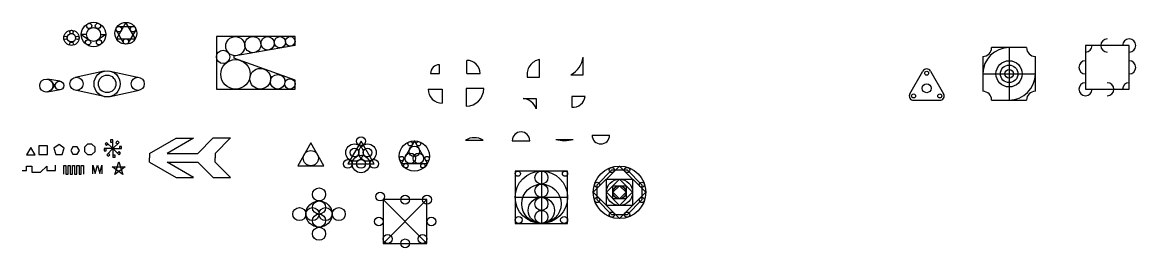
# Model space of a CAD drawing. Header units: millimetres. Extents: x 0 to 10993, y -927 to 3668.
# Drawn here: x 0 to 2547, y -212 to 304 of the extents above; entities that cross this region are included whole.
import ezdxf

# ---------------------------------------------------------------- set-up
doc = ezdxf.new("R2010")
doc.units = ezdxf.units.MM
doc.header["$LTSCALE"] = 0.5

# ---------------------------------------------------------------- blocks, each defined once
blk = doc.blocks.new('*U1')
for p, q in [((10, 2.5), (5, 2.5)), ((5, 2.5), (5, -2.5)), ((10, -2.5), (10, 2.5)), ((-10, -2.5), (10, -2.5))]:
    blk.add_line(p, q)
blk = doc.blocks.new('*U2')
at = {"color": 0, "linetype": 'ByBlock', "lineweight": -2, "transparency": 16777216}
for p, rotation in [((198.4, 20.7), 135), ((204.8, 25.4), 89.99999999999997), ((212.6, 24.2), 44.99999999999999), ((197.3, 12.9), 180), ((202, 6.5), 224.9999999999999), ((216.1, 10.1), 314.9999999999999), ((209.8, 5.4), 270)]:
    blk.add_blockref('*U1', p, dxfattribs=dict(at, rotation=rotation))
blk.add_blockref('*U1', (217.3, 17.9), dxfattribs=at)
blk = doc.blocks.new('*U3')
blk.add_circle((0, 0), 15)
blk = doc.blocks.new('*U4')
at = {"color": 0, "linetype": 'ByBlock', "lineweight": -2, "transparency": 16777216}
for p, rotation in [((678.9, -89.5), 90), ((633.9, -134.5), 180), ((678.9, -179.5), 270)]:
    blk.add_blockref('*U3', p, dxfattribs=dict(at, rotation=rotation))
blk.add_blockref('*U3', (723.9, -134.5), dxfattribs=at)
blk = doc.blocks.new('*U5')
blk.add_circle((0, 0), 4)
blk = doc.blocks.new('*U6')
at = {"color": 0, "linetype": 'ByBlock', "lineweight": -2, "transparency": 16777216}
for p, rotation in [((112.6, 282.3), 90), ((99, 268.8), 180), ((112.6, 255.2), 270)]:
    blk.add_blockref('*U5', p, dxfattribs=dict(at, rotation=rotation))
blk.add_blockref('*U5', (126.1, 268.8), dxfattribs=at)
blk = doc.blocks.new('*U7')
blk.add_circle((0, 0), 6.25)
blk = doc.blocks.new('*U8')
at = {"color": 0, "linetype": 'ByBlock', "lineweight": -2, "transparency": 16777216}
blk.add_blockref('*U7', (221, 288.6), dxfattribs=at)
for p, rotation in [((253.5, 288.6), 239.9999999999999), ((237.2, 260.5), 120)]:
    blk.add_blockref('*U7', p, dxfattribs=dict(at, rotation=rotation))
blk = doc.blocks.new('*U9')
blk.add_arc((-10, -10), 20, 0, 90)
blk = doc.blocks.new('*U10')
at = {"color": 0, "linetype": 'ByBlock', "lineweight": -2, "transparency": 16777216}
for p, rotation in [((2207.2, 236.4), 269.9999999999999), ((2307.2, 236.4), 180), ((2307.2, 136.4), 90.00000000000001)]:
    blk.add_blockref('*U9', p, dxfattribs=dict(at, rotation=rotation))
blk.add_blockref('*U9', (2207.2, 136.4), dxfattribs=at)

msp = doc.modelspace()

# ---------------------------------------------------------------- linework, layer by layer
for p, q in [((237.2, 304.2), (215.6, 266.7)), ((231.8, 257.4), (215.6, 285.5)), ((221, 294.9), (253.5, 294.9)), ((258.9, 266.7), (237.2, 304.2)), ((258.9, 285.5), (242.7, 257.4)), ((147.2, 276.4), (135.2, 276.4)), ((135.2, 276.4), (154, 263.3)), ((191.2, 276.4), (172.3, 263.3)), ((179.2, 276.4), (191.2, 276.4)), ((215.6, 266.7), (258.9, 266.7)), ((624, 271.6), (444, 271.6)), ((444, 271.6), (444, 151.6)), ((624, 251.6), (624, 271.6)), ((624, 251.6), (484.2, 226.9)), ((2297.2, 246.4), (2217.2, 246.4)), ((2257.2, 246.4), (2257.2, 126.4)), ((2531.8, 251.2), (2431.8, 251.2)), ((2431.8, 251.2), (2431.8, 151.2)), ((2531.8, 151.2), (2531.8, 251.2)), ((484.2, 226.9), (484, 222.5)), ((624, 171.6), (484, 222.5)), ((954.1, 187.2), (954.1, 207.2)), ((1017.2, 187.2), (1017.2, 217.2)), ((1183.2, 179.1), (1183.2, 219.1)), ((1283, 184.4), (1283, 224.4)), ((2197.2, 226.4), (2197.2, 146.4)), ((2317.2, 146.4), (2317.2, 226.4)), ((187.7, 192.8), (121, 178.2)), ((200.8, 192.8), (267.5, 178.2)), ((934.1, 187.2), (954.1, 187.2)), ((1017.2, 187.2), (1047.2, 187.2)), ((1155.2, 179.1), (1183.2, 179.1)), ((1255, 184.4), (1283, 184.4)), ((2030, 140.8), (2060, 192.8)), ((2077.4, 192.8), (2107.4, 140.8)), ((2197.2, 186.4), (2317.2, 186.4)), ((86.7, 169.3), (57.6, 174.3)), ((67.4, 168), (76.8, 153.9)), ((76.8, 165.1), (67.6, 151.2)), ((624, 151.6), (624, 171.6)), ((86.7, 149.6), (57.6, 144.7)), ((187.7, 134.3), (121, 148.9)), ((200.8, 134.3), (267.5, 148.9)), ((444, 151.6), (624, 151.6)), ((928.5, 151.3), (960.5, 151.3)), ((960.5, 151.3), (960.5, 119.3)), ((1055.5, 152.5), (1015.5, 152.5)), ((1015.5, 152.5), (1015.5, 112.5)), ((1145.7, 130.2), (1175.7, 130.2)), ((1175.7, 130.2), (1175.7, 106.2)), ((1287.2, 134.3), (1257.2, 134.3)), ((1257.2, 134.3), (1257.2, 110.3)), ((2431.8, 151.2), (2531.8, 151.2)), ((2038.7, 125.8), (2098.7, 125.8)), ((2217.2, 126.4), (2297.2, 126.4)), ((149.4, 25.8), (142.3, 18.7)), ((159.4, 25.8), (149.4, 25.8)), ((166.5, 18.7), (159.4, 25.8)), ((291.3, 4.4), (351.9, 39.4)), ((391.9, 39.4), (331.3, 4.4)), ((351.9, 39.4), (391.9, 39.4)), ((401.3, 4.4), (436.7, 39.8)), ((436.7, 39.8), (476.7, 39.8)), ((476.7, 39.8), (441.3, 4.4)), ((660.1, 28.2), (630.1, -23.8)), ((690.1, -23.8), (660.1, 28.2)), ((774.9, 32.2), (744.9, -19.8)), ((804.9, -19.8), (774.9, 32.2)), ((896.9, 33), (866.9, -19)), ((926.9, -19), (896.9, 33)), ((1014.2, 34.8), (1054.2, 34.8)), ((1120.9, 33.4), (1160.9, 33.4)), ((1220.2, 36.3), (1260.2, 36.3)), ((1303.4, 46), (1343.4, 46)), ((20, 18.1), (10, 0.8)), ((10, 0.8), (30, 0.8)), ((30, 0.8), (20, 18.1)), ((57.7, 21.5), (37.7, 21.5)), ((37.7, 21.5), (37.7, 1.5)), ((37.7, 1.5), (57.7, 1.5)), ((57.7, 1.5), (57.7, 21.5)), ((84.2, 24.9), (72.1, 16)), ((72.1, 16), (76.7, 1.8)), ((76.7, 1.8), (91.7, 1.8)), ((96.3, 16), (84.2, 24.9)), ((91.7, 1.8), (96.3, 16)), ((116, 19.7), (111, 11.1)), ((111, 11.1), (116, 2.4)), ((126, 19.7), (116, 19.7)), ((116, 2.4), (126, 2.4)), ((131, 11.1), (126, 19.7)), ((126, 2.4), (131, 11.1)), ((142.3, 18.7), (142.3, 8.7)), ((142.3, 8.7), (149.4, 1.7)), ((149.4, 1.7), (159.4, 1.7)), ((159.4, 1.7), (166.5, 8.7)), ((166.5, 8.7), (166.5, 18.7)), ((291.3, 4.4), (291.3, -5.6)), ((331.3, 4.4), (401.3, 4.4)), ((441.3, 4.4), (441.3, -5.6)), ((10.1, -34.9), (10.1, -24.9)), ((10.1, -24.9), (22.1, -24.9)), ((22.1, -24.9), (22.1, -38.9)), ((42.1, -38.9), (56.3, -24.7)), ((56.3, -24.7), (56.3, -34.7)), ((76.3, -34.7), (76.3, -22.7)), ((94.9, -43), (94.9, -23)), ((94.9, -23), (99.9, -23)), ((99.9, -23), (99.9, -43)), ((104.9, -43), (104.9, -23)), ((104.9, -23), (109.9, -23)), ((109.9, -23), (109.9, -43)), ((114.9, -43), (114.9, -23)), ((114.9, -23), (119.9, -23)), ((119.9, -23), (119.9, -43)), ((124.9, -43), (124.9, -23)), ((124.9, -23), (129.9, -23)), ((129.9, -23), (129.9, -43)), ((134.9, -43), (134.9, -23)), ((134.9, -23), (139.9, -23)), ((139.9, -23), (139.9, -43)), ((161.7, -42.7), (161.7, -22.7)), ((161.7, -22.7), (166.9, -42)), ((166.9, -42), (172.1, -22.7)), ((172.1, -22.7), (177.3, -42)), ((177.3, -42), (182.4, -22.7)), ((182.4, -22.7), (182.4, -42.7)), ((211.5, -43.8), (220.8, -15.2)), ((220.8, -15.2), (230.1, -43.8)), ((291.3, -15.6), (291.3, -5.6)), ((291.3, -15.6), (351.9, -50.6)), ((391.9, -50.6), (331.3, -15.6)), ((331.3, -15.6), (401.3, -15.6)), ((401.3, -15.6), (436.7, -50.9)), ((441.3, -15.6), (441.3, -5.6)), ((476.7, -50.9), (441.3, -15.6)), ((630.1, -23.8), (690.1, -23.8)), ((744.9, -19.8), (804.9, -19.8)), ((866.9, -19), (926.9, -19)), ((1366.1, -24.7), (1306.1, -84.7)), ((1426.1, -84.7), (1366.1, -24.7)), ((0.1, -34.9), (10.1, -34.9)), ((22.1, -38.9), (42.1, -38.9)), ((56.3, -34.7), (76.3, -34.7)), ((99.9, -43), (104.9, -43)), ((109.9, -43), (114.9, -43)), ((119.9, -43), (124.9, -43)), ((129.9, -43), (134.9, -43)), ((205.8, -26.1), (235.8, -26.1)), ((230.1, -43.8), (205.8, -26.1)), ((235.8, -26.1), (211.5, -43.8)), ((351.9, -50.6), (391.9, -50.6)), ((436.7, -50.9), (476.7, -50.9)), ((1247.5, -36), (1127.5, -36)), ((1127.5, -36), (1127.5, -156)), ((1187.5, -36), (1187.5, -156)), ((1247.5, -156), (1247.5, -36)), ((1314.9, -67.4), (1348.7, -33.6)), ((1348.7, -33.6), (1383.4, -33.6)), ((1383.4, -33.6), (1417.2, -67.4)), ((1314.9, -102.1), (1314.9, -67.4)), ((1336.1, -54.7), (1396.1, -54.7)), ((1336.1, -114.7), (1336.1, -54.7)), ((1366.1, -54.7), (1336.1, -84.7)), ((1351.1, -69.7), (1381.1, -69.7)), ((1351.1, -99.7), (1351.1, -69.7)), ((1366.1, -69.7), (1351.1, -84.7)), ((1396.1, -84.7), (1366.1, -54.7)), ((1366.1, -54.7), (1366.1, -54.7)), ((1381.1, -84.7), (1366.1, -69.7)), ((1381.1, -69.7), (1381.1, -99.7)), ((1396.1, -54.7), (1396.1, -114.7)), ((1417.2, -67.4), (1417.2, -102.1)), ((925.8, -101.5), (825.8, -101.5)), ((825.8, -101.5), (825.8, -201.5)), ((825.8, -201.5), (925.8, -101.5)), ((825.8, -101.5), (925.8, -201.5)), ((925.8, -201.5), (925.8, -101.5)), ((1127.5, -96), (1247.5, -96)), ((1306.1, -84.7), (1366.1, -144.7)), ((1336.1, -84.7), (1366.1, -114.7)), ((1351.1, -84.7), (1366.1, -99.7)), ((1381.1, -99.7), (1351.1, -99.7)), ((1366.1, -144.7), (1426.1, -84.7)), ((1366.1, -114.7), (1396.1, -84.7)), ((1366.1, -99.7), (1381.1, -84.7)), ((1348.7, -135.9), (1314.9, -102.1)), ((1396.1, -114.7), (1336.1, -114.7)), ((1417.2, -102.1), (1383.4, -135.9)), ((1383.4, -135.9), (1348.7, -135.9)), ((1127.5, -156), (1247.5, -156)), ((825.8, -201.5), (925.8, -201.5))]:
    msp.add_line(p, q)
for centre, radius in [((112.6, 268.8), 17.5), ((163.2, 276.4), 28), ((153.2, 296), 6), ((163.2, 276.4), 16), ((173.2, 296), 6), ((237.2, 279.2), 25), ((112.6, 268.8), 9.53), ((150.6, 258.4), 6), ((175.7, 258.4), 6), ((487.4, 249.7), 21.9), ((527.5, 253.2), 18.4), ((561.1, 256.2), 15.4), ((589.4, 258.6), 13), ((613.1, 260.7), 10.9), ((459.4, 225.2), 15.3), ((487.8, 185.3), 33.7), ((2257.2, 186.4), 30), ((2257.2, 186.4), 20), ((124.2, 163.5), 15), ((194.2, 163.5), 30), ((194.2, 163.5), 20), ((264.2, 163.5), 15), ((544.4, 175.3), 23.7), ((584.2, 168.3), 16.7), ((2068.7, 187.8), 4.5), ((2257.2, 186.4), 10), ((55.1, 159.5), 15), ((85.1, 159.5), 10), ((612.3, 163.3), 11.8), ((2068.7, 153.3), 10), ((2038.7, 135.8), 4.5), ((2098.7, 135.8), 4.5), ((759.9, 6.2), 20), ((774.9, 32.2), 10), ((789.9, 6.2), 20), ((896.9, -1.7), 34.6), ((887.3, 26.4), 5), ((906.5, 26.4), 5), ((660.1, -6.5), 17.3), ((759.9, 6.2), 10), ((774.9, -19.8), 20), ((789.9, 6.2), 10), ((887.7, -7), 12), ((896.9, 9), 12), ((906.1, -7), 12), ((744.9, -19.8), 10), ((774.9, -19.8), 10), ((804.9, -19.8), 10), ((867.8, -7.4), 5), ((877.4, -24), 5), ((916.4, -24), 5), ((926, -7.4), 5), ((1366.1, -84.7), 60), ((1187.5, -96), 60), ((1133.5, -42), 6), ((1187.5, -51), 15), ((1241.5, -42), 6), ((1348.7, -33.6), 6), ((1383.4, -33.6), 6), ((1187.5, -111), 45), ((1187.5, -81), 15), ((1314.9, -67.4), 6), ((1366.1, -84.7), 30), ((1366.1, -84.7), 15), ((1417.2, -67.4), 6), ((818.7, -94.5), 10), ((875.8, -101.5), 10), ((925.8, -101.5), 10), ((1187.5, -126), 30), ((1187.5, -111), 15), ((1314.9, -102.1), 6), ((1417.2, -102.1), 6), ((678.9, -134.5), 30), ((663.9, -134.5), 15), ((678.9, -119.5), 15), ((693.9, -134.5), 15), ((693.9, -134.5), 15), ((1187.5, -141), 15), ((678.9, -149.5), 15), ((815.8, -151.5), 10), ((935.8, -151.5), 10), ((1135.5, -148), 8), ((1239.5, -148), 8), ((1348.7, -135.9), 6), ((1383.4, -135.9), 6), ((835.8, -191.5), 10), ((875.8, -201.5), 10), ((915.8, -191.5), 10)]:
    msp.add_circle(centre, radius)
for centre, radius, start, end in [((2481.8, 251.2), 15, 90, 270), ((2531.8, 251.2), 15, 270, 180), ((2257.2, 186.4), 60, 90, 180), ((2431.8, 251.2), 15, 270, 0), ((954.1, 187.2), 20, 90, 180), ((1017.2, 187.2), 30, 0, 90), ((1189.1, 185.1), 34.5, 99.9659, 190.0501), ((1229.6, 232), 54, 298.1298, 351.8861), ((2431.8, 201.2), 15, 90, 270), ((2531.8, 201.2), 15, 270, 90), ((2068.7, 187.8), 10, 30, 150), ((2257.2, 186.4), 60, 270, 0), ((2431.8, 151.2), 15, 90, 0), ((2481.8, 151.2), 15, 270, 90), ((2531.8, 151.2), 15, 90, 180), ((960.5, 151.3), 32, 180, 270), ((1015.5, 152.5), 40, 270, 0), ((1141.6, 94.4), 36, 19.0916, 83.5888), ((1260.4, 137.1), 27, 263.3061, 354.0135), ((2038.7, 135.8), 10, 150, 270), ((2098.7, 135.8), 10, 270, 30), ((1140.9, 33.4), 20, 0, 180), ((1034.2, 0.2), 40, 60, 120), ((1240.2, 110.7), 77, 254.9453, 285.0547), ((1323.4, 46), 20, 180, 0)]:
    msp.add_arc(centre, radius, start, end)

# ---------------------------------------------------------------- block references
for name in ['*U6', '*U8', '*U10', '*U2', '*U4']:
    msp.add_blockref(name, (0, 0))

doc.saveas('drawing.dxf')
